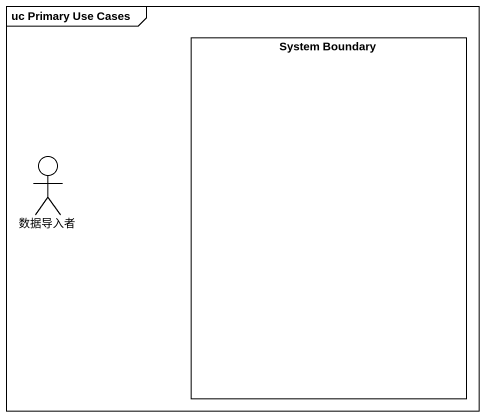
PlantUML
@startuml
mainframe uc Primary Use Cases
rectangle "System Boundary" as System_Boundary
actor 数据导入者
@enduml
